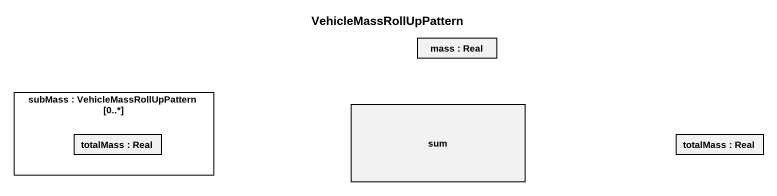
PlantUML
@startuml
title VehicleMassRollUpPattern
rectangle "mass : Real" as mass
rectangle "subMass : VehicleMassRollUpPattern [0..*]" as subMass {
  rectangle "totalMass : Real" as totalMass
}
rectangle sum
rectangle "totalMass : Real" as totalMass_2
@enduml
